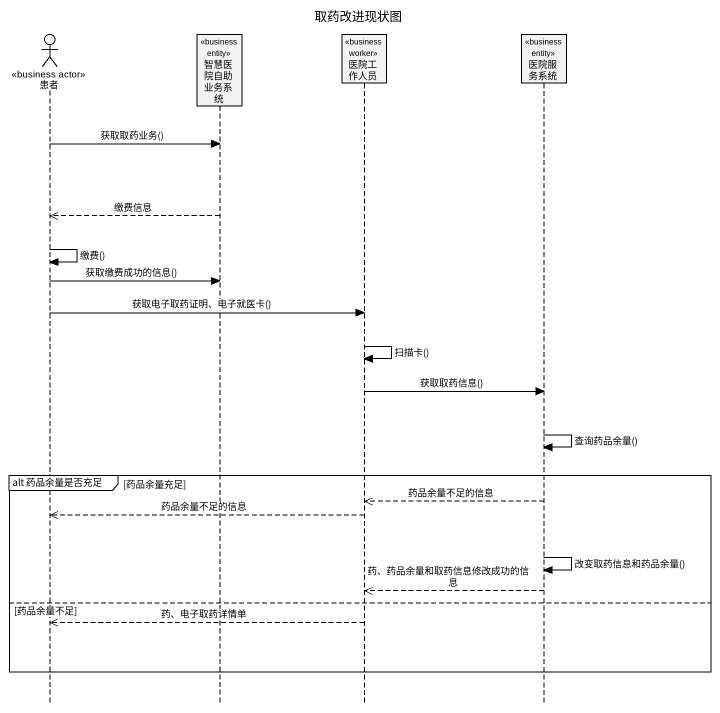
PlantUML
@startuml
title 取药改进现状图
hide footbox
actor 患者 <<business actor>>
participant 智慧医院自助业务系统 <<business entity>>
participant 医院工作人员 <<business worker>>
participant 医院服务系统 <<business entity>>

患者 -> 智慧医院自助业务系统 : 获取取药业务()
智慧医院自助业务系统 -->> 患者 : 缴费信息
患者 -> 患者 : 缴费()
患者 -> 智慧医院自助业务系统 : 获取缴费成功的信息()
患者 -> 医院工作人员 : 获取电子取药证明、电子就医卡()
医院工作人员 -> 医院工作人员 : 扫描卡()
医院工作人员 -> 医院服务系统 : 获取取药信息()
医院服务系统 -> 医院服务系统 : 查询药品余量()
group alt 药品余量是否充足 [药品余量充足]
  医院服务系统 -->> 医院工作人员 : 药品余量不足的信息
  医院工作人员 -->> 患者 : 药品余量不足的信息
  医院服务系统 -> 医院服务系统 : 改变取药信息和药品余量()
  医院服务系统 -->> 医院工作人员 : 药、药品余量和取药信息修改成功的信息
else 药品余量不足
  医院工作人员 -->> 患者 : 药、电子取药详情单
end
@enduml
